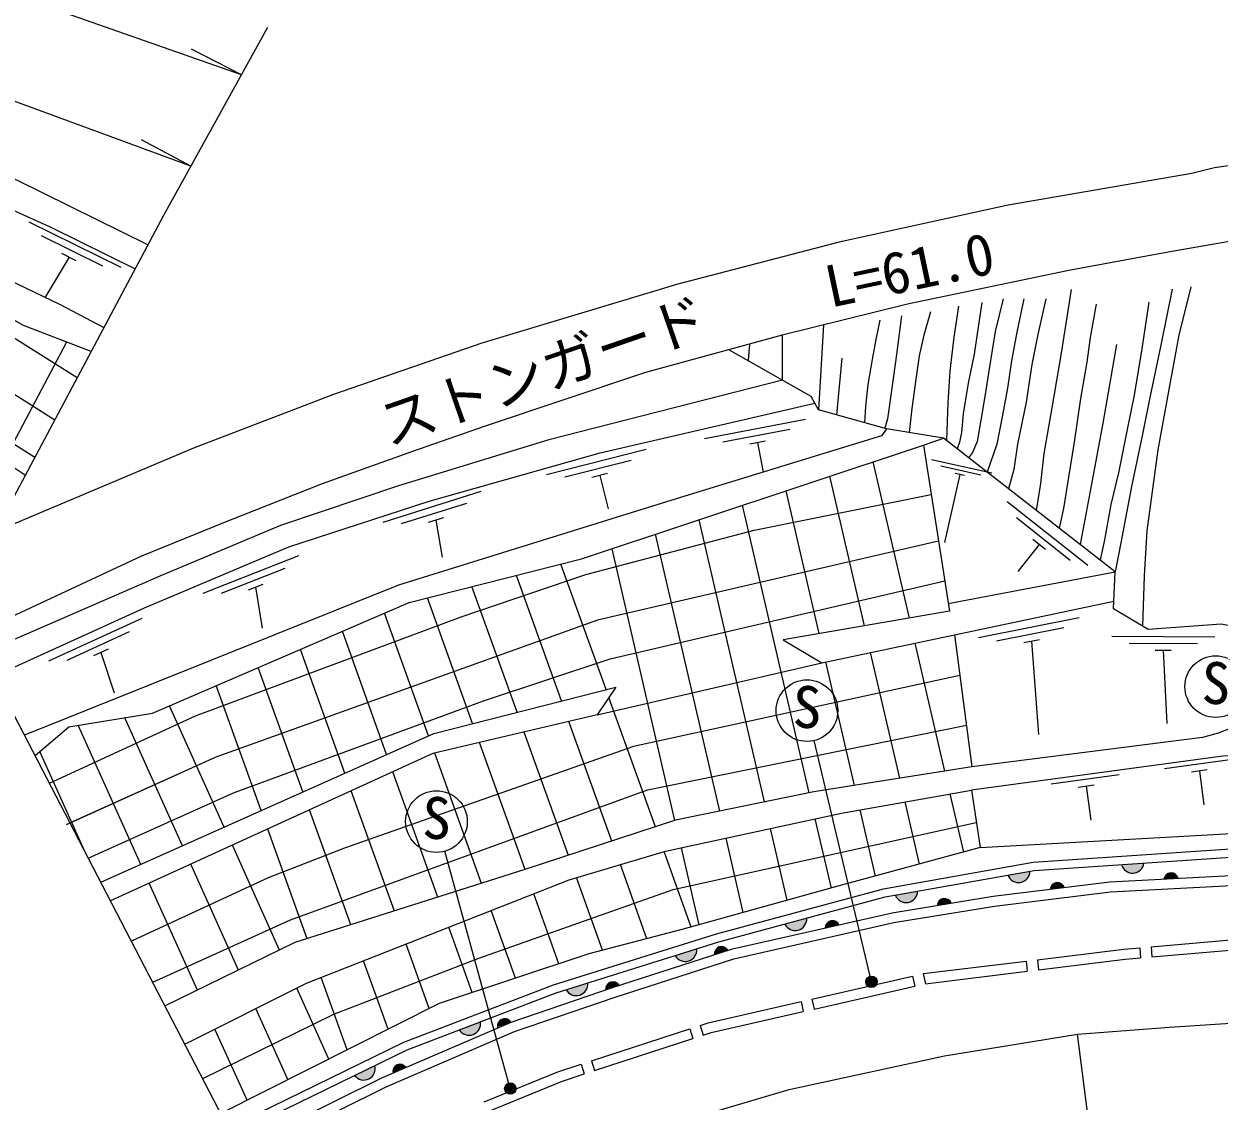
# Model space of a CAD drawing. Units: millimetres at full size, sheet at 1:1000; details may follow other scales. Extents: x 40000 to 680000, y 20000 to 380000.
# Drawn here: x 369107 to 421429, y 271409 to 318559 of the extents above; entities that cross this region are included whole.
import ezdxf
from ezdxf.enums import TextEntityAlignment as Align

# ---------------------------------------------------------------- set-up
doc = ezdxf.new("R2010")
doc.units = ezdxf.units.MM
doc.header["$LTSCALE"] = 1000
doc.linetypes.add('CHAIN', pattern=[18.5, 12, -1.5, 3.5, -1.5])
for name, color, linetype, lineweight in [('M-BGD', 7, 'Continuous', 25), ('M-BGD-EXST', 7, 'Continuous', 25), ('M-BMK', 2, 'CHAIN', 13), ('M-BMK-OTRS', 5, 'Continuous', 25), ('M-STR-HTXT', 7, 'Continuous', 13)]:
    doc.layers.add(name, color=color, linetype=linetype, lineweight=lineweight)
doc.styles.add('ＭＳ ゴシック', font='')
doc.styles.get('ＭＳ ゴシック').set_extended_font_data('MS Gothic')

msp = doc.modelspace()

# ---------------------------------------------------------------- hatches: boundary and pattern name
at = {"layer": 'M-BGD'}
for points in [[(417153, 281761), (418141, 281828, -0.82183)], [(412179, 281298), (413155, 281471, -0.82183)], [(414660, 280747), (414039, 280670, -0.84072)], [(419641, 281150), (419016, 281117, -0.84072)], [(407257, 280422), (408232, 280595, -0.82183)], [(409708, 280062), (409090, 279961, -0.84072)], [(402420, 279160), (403377, 279418, -0.82183)], [(404801, 279116), (404190, 278978, -0.84072)], [(397615, 277783), (398560, 278079, -0.82183)], [(399927, 278000), (399332, 277808, -0.84072)], [(392843, 276289), (393788, 276585, -0.82183)], [(395170, 276463), (394574, 276270, -0.84072)], [(388164, 274528), (389090, 274882, -0.82183)], [(390435, 274854), (389843, 274652, -0.84072)], [(383586, 272531), (384476, 272966, -0.82183)], [(385844, 272875), (385269, 272628, -0.84072)]]:
    msp.add_hatch(color=256, dxfattribs=at).paths.add_polyline_path(points)
at = {"layer": 'M-BGD-EXST'}
for points in [[(406429, 276751, -1), (405990, 276512, -0.41421), (406090, 276851, -0.41421)], [(390619, 272076, -1), (390180, 271837, -0.41421), (390280, 272176, -0.41421)]]:
    msp.add_hatch(color=256, dxfattribs=at).paths.add_polyline_path(points)

# ---------------------------------------------------------------- linework, layer by layer
at = {"layer": 'M-BGD'}
for p, q in [((373368, 307891), (369332, 309881)), ((372562, 307954), (369872, 309280)), ((371084, 308348), (370044, 306592)), ((371398, 308193), (370770, 308503)), ((371436, 303062), (368246, 305079)), ((404116, 305380), (403892, 301666)), ((370965, 304635), (368231, 299434)), ((400865, 304542), (400812, 303820)), ((402296, 304933), (402296, 302978)), ((404919, 303929), (404677, 301447)), ((370456, 301220), (367354, 303181)), ((369585, 299584), (366562, 301494)), ((403325, 301245), (398904, 300404)), ((402644, 300810), (399697, 300249)), ((408488, 300127), (409369, 300420)), ((396349, 299924), (391986, 298822)), ((401570, 300301), (400883, 300170)), ((401227, 300235), (401474, 298934)), ((395695, 299449), (392787, 298715)), ((407875, 292549), (406289, 299394)), ((411479, 298888), (408844, 299477)), ((394654, 298877), (393975, 298705)), ((394314, 298791), (394682, 297337)), ((405901, 292211), (404383, 298760)), ((411001, 298810), (409244, 299203)), ((410083, 298831), (409404, 295857)), ((410288, 298785), (409878, 298877)), ((389111, 298085), (384819, 296733)), ((403926, 291873), (402477, 298125)), ((388486, 297573), (385624, 296672)), ((403488, 284905), (400571, 297490)), ((415687, 294847), (412156, 297636)), ((387479, 296942), (386811, 296731)), ((387145, 296836), (387421, 295220)), ((401528, 284502), (398666, 296855)), ((414913, 295077), (412559, 296936)), ((399568, 284099), (396760, 296220)), ((413550, 295771), (412620, 294594)), ((413825, 295554), (413275, 295988)), ((381123, 295278), (376934, 293634)), ((397609, 283693), (394854, 295586)), ((380534, 294725), (377741, 293629)), ((394593, 289419), (392619, 294914)), ((392645, 288924), (390671, 294422)), ((409574, 293194), (416879, 294571)), ((379573, 294025), (378921, 293770)), ((379247, 293898), (379543, 292106)), ((390698, 288430), (388722, 293930)), ((388751, 287935), (386774, 293438)), ((409841, 291816), (416821, 293285)), ((374272, 292527), (370178, 290659)), ((386818, 287399), (384889, 292769)), ((415309, 292564), (410895, 291689)), ((384987, 286581), (383049, 291975)), ((414632, 292124), (411689, 291541)), ((373714, 291943), (370985, 290697)), ((409427, 285851), (408129, 291456)), ((413562, 291606), (412876, 291470)), ((413219, 291538), (413530, 287453)), ((421240, 291716), (416740, 291748)), ((420488, 291421), (417488, 291443)), ((372793, 291192), (372156, 290902)), ((372474, 291047), (373061, 289280)), ((383156, 285762), (381209, 291181)), ((407447, 285539), (406171, 291044)), ((419336, 291129), (418636, 291135)), ((418986, 291132), (419147, 287932)), ((394203, 288312), (404033, 290594)), ((405466, 285227), (404214, 290632)), ((381324, 284944), (379369, 290387)), ((379493, 284126), (377529, 289594)), ((396750, 283411), (394715, 289079)), ((377875, 283403), (375484, 288711)), ((374223, 281771), (371479, 287861)), ((376049, 282587), (373524, 288192)), ((394849, 282788), (392969, 288022)), ((392948, 282164), (391009, 287563)), ((391047, 281541), (389049, 287103)), ((371777, 282332), (369804, 286710)), ((389139, 280936), (387089, 286643)), ((422012, 286354), (419039, 285953)), ((387231, 280331), (385259, 285822)), ((417057, 285685), (414083, 285284)), ((420912, 285903), (420218, 285809)), ((420565, 285856), (420766, 284370)), ((415957, 285234), (415263, 285141)), ((415610, 285187), (415811, 283701)), ((385324, 279726), (383434, 284988)), ((410248, 282309), (409657, 284859)), ((383416, 279121), (381608, 284153)), ((406385, 281261), (405715, 284152)), ((408317, 281785), (407686, 284506)), ((404454, 280735), (403753, 283759)), ((381508, 278516), (379783, 283318)), ((402525, 280198), (401798, 283337)), ((380301, 278019), (378233, 282609)), ((400597, 279661), (399843, 282915)), ((398324, 279029), (397140, 282327)), ((398668, 279125), (397888, 282493)), ((378503, 277142), (376414, 281778)), ((396383, 278518), (395218, 281761)), ((394439, 278014), (393296, 281195)), ((376704, 276265), (374595, 280946)), ((392526, 277423), (391425, 280488)), ((390627, 276793), (389564, 279754)), ((388728, 276163), (387702, 279019)), ((418449, 278165), (422935, 278553)), ((386853, 275467), (385841, 278285)), ((417953, 278122), (417992, 277674)), ((418449, 278165), (418488, 277717)), ((418488, 277717), (422973, 278104)), ((385054, 274560), (383980, 277550)), ((412980, 277538), (413034, 277092)), ((413472, 277599), (413527, 277152)), ((383254, 273654), (382119, 276816)), ((403603, 275874), (408002, 276878)), ((408002, 276878), (408103, 276440)), ((408478, 276987), (408578, 276546)), ((408578, 276546), (413034, 277092)), ((382450, 273249), (381053, 276350)), ((403703, 275435), (408103, 276440)), ((403128, 275766), (403228, 275327)), ((403603, 275874), (403703, 275435)), ((380662, 272349), (379263, 275455)), ((398706, 274721), (398845, 274293)), ((378875, 271448), (377472, 274561)), ((393952, 273173), (398254, 274574)), ((398254, 274574), (398393, 274146)), ((394091, 272745), (398393, 274146)), ((393952, 273173), (394091, 272745)), ((393500, 273026), (393639, 272598))]:
    msp.add_line(p, q, dxfattribs=at)
for points in [[(374537, 308889), (368830, 311704), (361524, 314918), (361415, 315536), (362380, 316052)], [(342610, 305712), (347134, 306084), (351109, 311756), (361839, 313466), (370319, 309649), (373979, 307840)], [(353078, 312070), (362664, 309658), (365734, 308652), (370688, 306284), (372607, 305263)], [(372051, 304217), (369086, 305358), (364225, 308071), (362343, 308928), (350965, 311551)], [(414948, 306936), (414518, 304150), (414103, 301749), (413761, 299759), (413615, 298436), (413420, 297265)], [(419374, 306951), (418884, 304501), (418393, 302212), (418073, 300598), (417588, 298314), (417134, 295848), (416879, 294571)], [(420189, 307053), (419667, 304940), (419256, 302721), (418754, 299915), (418263, 296373), (418144, 294396), (418073, 292204)], [(347134, 306084), (351984, 305589), (357343, 304410), (360800, 303203), (363623, 301999), (367321, 300035), (369173, 298811)], [(410026, 306204), (409822, 304849), (409642, 303363), (409560, 301994), (409498, 300319)], [(411037, 306368), (410713, 304104), (410449, 302832), (410228, 301494), (410147, 300681), (410066, 300247), (409956, 299963)], [(411974, 306526), (411633, 305097), (411368, 303468), (411181, 302344), (410993, 301209), (410837, 300273), (410639, 299804), (410458, 299572)], [(412878, 306528), (412576, 305071), (412337, 303811), (412160, 302614), (411951, 301438), (411702, 300158), (411279, 298933)], [(413842, 306524), (413493, 304961), (413231, 303646), (412982, 302006), (412599, 300158), (412438, 299051), (412203, 298213)], [(416044, 306293), (415790, 304832), (415643, 303747), (415366, 302162), (415089, 300257), (414835, 298724), (414619, 297345), (414429, 296480)], [(418353, 306386), (418013, 304151), (417696, 302235), (417455, 301021), (417025, 298916), (416691, 297518), (416419, 295975), (416224, 295081)], [(406584, 305598), (406407, 304740), (406240, 303872), (406053, 302775), (405947, 301810), (405904, 301106)], [(407531, 305783), (407306, 304093), (407107, 302611), (406913, 301276), (406796, 300857)], [(408794, 305954), (408499, 304929), (408300, 304037), (408171, 303114), (407979, 301726), (407858, 300672)], [(416939, 304523), (416343, 301090), (415877, 298578), (415346, 295765)], [(432177, 298997), (425272, 291567), (421524, 292290), (418322, 292055), (416806, 292959), (416879, 294571), (409369, 300420), (406875, 300836), (403892, 301666), (403574, 302252), (399970, 304298)], [(402317, 302966), (392092, 300353), (385508, 298333), (380336, 296603), (375061, 294387), (367189, 290965)], [(367737, 289984), (374388, 292998), (380703, 295671), (386852, 297672), (394333, 299778), (403733, 301959)], [(406875, 300836), (406657, 300525), (397663, 297764), (385513, 293986), (369128, 287432)], [(369595, 286532), (371077, 287796), (374735, 288388), (385970, 293235), (393519, 295141), (408488, 300127), (409628, 292849), (402349, 291603), (404033, 290594), (409841, 291816), (410609, 286037), (403689, 284947), (397638, 283702), (390999, 281525), (380972, 278346), (375287, 275574)], [(370222, 285326), (376620, 288272), (388248, 292603), (393703, 294456), (401071, 296401), (408827, 297965)], [(370222, 285326), (376620, 288272), (388248, 292603), (393703, 294456), (401071, 296401), (408827, 297965)], [(409148, 295918), (394217, 292459), (377515, 286460), (370955, 283504)], [(409148, 295918), (394217, 292459), (377515, 286460), (371128, 283582)], [(371926, 282045), (378282, 284909), (389232, 288929), (394772, 290773), (409420, 294178)], [(371926, 282045), (378282, 284909), (389232, 288929), (394772, 290773), (409420, 294178)], [(410078, 290034), (395795, 286925), (383149, 282473), (379796, 281177), (373815, 278409)], [(410078, 290034), (395795, 286925), (383149, 282473), (379796, 281177), (373815, 278409)], [(372474, 280989), (387050, 287503), (395013, 289526), (394203, 288312), (387016, 286626), (372900, 280170)], [(427021, 289679), (421392, 287520), (420704, 287319), (410609, 286037)], [(374745, 276618), (380781, 279337), (396402, 285035), (410367, 287859)], [(374745, 276618), (380781, 279337), (396402, 285035), (410367, 287859)], [(410966, 282504), (435335, 283859), (432430, 284973), (428625, 286000), (425244, 286592), (421595, 286511), (410587, 285025)], [(376156, 273903), (381482, 276564), (392971, 281098), (397192, 282342), (404896, 284006), (410587, 285025), (410966, 282504), (404739, 280814), (397967, 278930), (393833, 277856), (387283, 275683), (377730, 270872)], [(376940, 272394), (382682, 275209), (389021, 277667), (397527, 280667), (410801, 283600)], [(376940, 272394), (382682, 275209), (389021, 277667), (397527, 280667), (410801, 283600)], [(378061, 270235), (385733, 273988), (392289, 276499), (399424, 278731), (406734, 280699), (413289, 281866), (427533, 282829), (437135, 282605)], [(378229, 269911), (385879, 273653), (392409, 276154), (399526, 278381), (406814, 280343), (413334, 281503), (427542, 282463), (437126, 282240)], [(427771, 281512), (426142, 281490), (416639, 280993), (411533, 280359), (407115, 279639), (400069, 278046), (394861, 276363), (390425, 274850), (384791, 272422), (378534, 269323)], [(378730, 268946), (384970, 272036), (390577, 274453), (394995, 275960), (400182, 277636), (407196, 279222), (411594, 279938), (416677, 280569), (426156, 281065), (427771, 281087)], [(413472, 277599), (417264, 278063), (417953, 278122)], [(408478, 276987), (408479, 276987), (412980, 277538)], [(413527, 277152), (417310, 277615), (417992, 277674)], [(398706, 274721), (399067, 274839), (403128, 275766)], [(398845, 274293), (399187, 274405), (403228, 275327)], [(389259, 271370), (392486, 272696), (393500, 273026)], [(389430, 270954), (392642, 272273), (393639, 272598)]]:
    msp.add_lwpolyline(points, dxfattribs=at)
for centre, radius, start, end in [((417640, 281892), 505, 195.0376, 352.6958), ((412650, 281481), 505, 201.2608, 358.9189), ((414356, 280655), 318, 16.9678, 177.1855), ((419331, 281079), 318, 12.8829, 173.1007), ((407727, 280605), 505, 201.2608, 358.9189), ((409408, 279957), 318, 19.1481, 179.3659), ((402873, 279383), 505, 206.2392, 3.8974), ((404507, 278994), 318, 22.6303, 182.848), ((398058, 278024), 505, 208.5484, 6.2066), ((399646, 277852), 318, 27.8024, 188.0201), ((393286, 276531), 505, 208.5484, 6.2066), ((394889, 276314), 318, 27.8024, 188.0201), ((388592, 274796), 505, 212.1278, 9.7859), ((390157, 274701), 318, 28.7195, 188.9373), ((383988, 272836), 505, 217.2365, 14.8947), ((385578, 272702), 318, 33.2089, 193.4267)]:
    msp.add_arc(centre, radius, start, end, dxfattribs=at)
at = {"layer": 'M-BGD-EXST'}
for p, q in [((406210, 276632), (403699, 287188)), ((390400, 271957), (387528, 282342))]:
    msp.add_line(p, q, dxfattribs=at)
for centre, radius in [((421283, 289550), 1350), ((403387, 288502), 1350), ((387169, 283644), 1350), ((406210, 276632), 250), ((390400, 271957), 250)]:
    msp.add_circle(centre, radius, dxfattribs=at)
at = {"layer": 'M-BMK'}
msp.add_lwpolyline([(381482, 263649), (384616, 265314), (390154, 267728), (396257, 270048), (402607, 271923), (409404, 273391), (415235, 274333), (419256, 274651), (424682, 275006), (433342, 275131), (447492, 274510), (470040, 273233), (478237, 273232), (479641, 273255), (486337, 273260), (489639, 273406), (492709, 273663), (495759, 274067), (498120, 274500), (501918, 275245), (506455, 276450)], dxfattribs=at)
at = {"layer": 'M-BMK-OTRS'}
for p, q in [((346792, 256762), (375229, 310188)), ((395079, 237473), (368675, 288304))]:
    msp.add_line(p, q, dxfattribs=at)
at = {"layer": 'M-STR-HTXT'}
for p, q in [((378626, 316324), (353694, 325104)), ((375229, 310188), (379782, 318412)), ((378626, 316324), (376446, 317454)), ((376415, 312330), (374252, 313491)), ((418298, 250265), (415235, 274333))]:
    msp.add_line(p, q, dxfattribs=at)
for points in [[(518336, 333873), (510528, 329774), (502309, 325947), (497012, 323765), (490453, 321457), (484126, 319456), (476663, 317632), (469996, 316302), (463931, 315387), (457823, 314711), (452302, 314305), (445744, 314125), (439410, 314267), (433706, 313738), (425819, 312913), (421228, 312254), (420238, 312010), (412197, 310625), (404790, 309011), (397741, 307169), (389147, 304587), (382656, 302343), (376535, 299989), (368380, 296538)], [(376415, 312330), (345500, 323718)], [(436355, 310755), (429689, 310128), (424149, 309426), (419206, 308567), (414851, 307771), (407794, 306285), (402296, 304933), (396317, 303301), (389258, 300940), (386112, 299849), (382159, 298433), (377996, 296776), (374262, 295265), (366745, 291760)]]:
    msp.add_lwpolyline(points, dxfattribs=at)

# ---------------------------------------------------------------- texts
at = {"layer": 'M-BGD-EXST', "style": 'ＭＳ ゴシック'}
for p in [(420628, 288258), (402731, 287209), (386513, 282351)]:
    msp.add_text('S', height=1833, rotation=358.508, dxfattribs=at).set_placement(p, align=Align.BOTTOM_LEFT)
at = {"layer": 'M-STR-HTXT', "style": 'ＭＳ ゴシック'}
for s, rotation, p in [('L=61.0', 11.895, (404520, 305595)), ('ストンガード', 19.126, (385224, 299541))]:
    msp.add_text(s, height=1833, rotation=rotation, dxfattribs=at).set_placement(p, align=Align.BOTTOM_LEFT)

doc.saveas('drawing.dxf')
